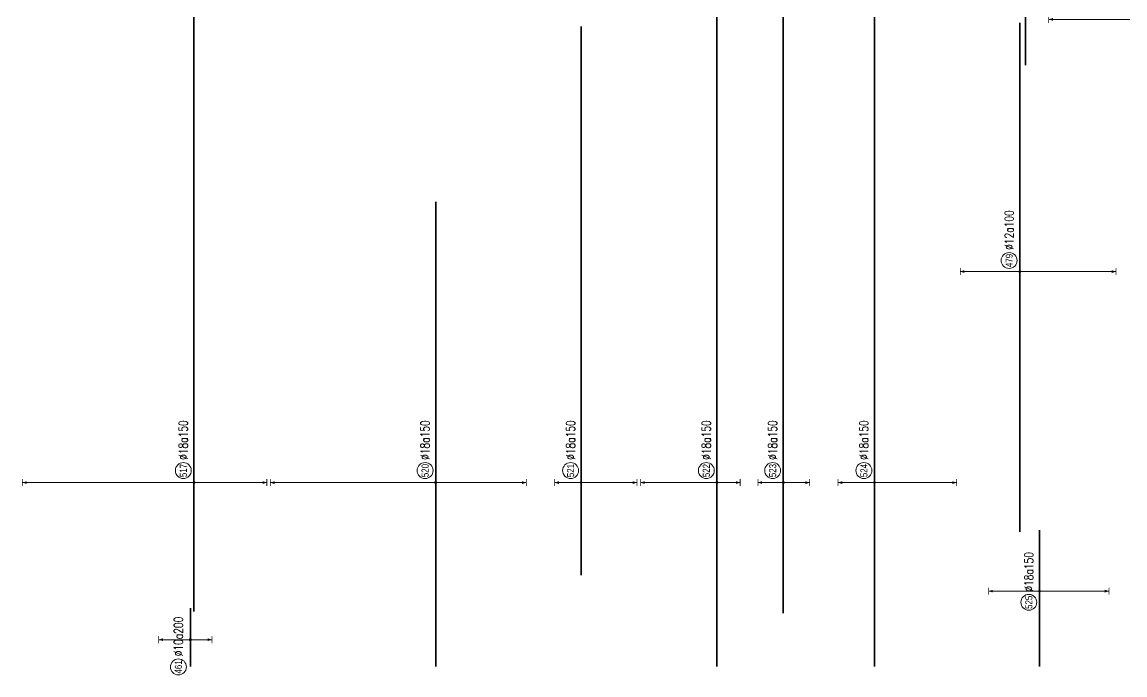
# Model space of a CAD drawing. Header units: millimetres. Extents: x -415354 to 592036, y -374841 to 139309.
# Drawn here: x 386895 to 449165, y -247691 to -210840 of the extents above; entities that cross this region are included whole.
import ezdxf
from ezdxf.enums import TextEntityAlignment as Align

# ---------------------------------------------------------------- set-up
doc = ezdxf.new("R2010")
doc.units = ezdxf.units.MM
doc.header["$MEASUREMENT"] = 0
for name, color, linetype, lineweight in [('NDC_S_DIM', 1, 'Continuous', 15), ('NDC_S_REBAR', 4, 'Continuous', 35), ('NDC_S_VN TEXT', 7, 'Continuous', 20)]:
    doc.layers.add(name, color=color, linetype=linetype, lineweight=lineweight)
doc.styles.add('ARIAL', font='arial.ttf', dxfattribs={"width": 0.8})
doc.styles.add('NDC_EN TXT', font='romans.shx', dxfattribs={"width": 0.8})

# ---------------------------------------------------------------- blocks, each defined once
blk = doc.blocks.new('*U1033')
h = blk.add_hatch(color=6)
edge = h.paths.add_edge_path()
edge.add_arc((-14.43, 0), 0.3, 0, 360)
at = {"layer": 'NDC_S_DIM', "color": 8}
for q in [(-14.43, 48.43), (-14.43, -20.57)]:
    blk.add_line((-14.43, 0), q, dxfattribs=at)
for points in [[(-15.43, 48.43, 0.2, 0.2, 0), (-13.43, 48.43, 0, 0, 0)], [(-15.43, -20.57, 0.2, 0.2, 0), (-13.43, -20.57, 0, 0, 0)]]:
    blk.add_lwpolyline(points, format="xyseb", dxfattribs=at)
at = {"layer": 'NDC_S_DIM'}
blk.add_circle((-11.04, 3), 2.25, dxfattribs=at)
at = {"layer": 'NDC_S_DIM', "color": 6}
blk.add_circle((-14.43, 0), 0.3, dxfattribs=at)
at = {"layer": 'NDC_S_DIM', "color": 8}
for points in [[(-14.83, 47.23), (-14.43, 48.43), (-14.03, 47.23)], [(-14.83, -19.37), (-14.43, -20.57), (-14.03, -19.37)]]:
    blk.add_solid(points, dxfattribs=at)
at = {"layer": 'NDC_S_REBAR'}
for p, q in [((0, 0), (-50.82, 0)), ((-50.82, 0), (-50.82, 0)), ((0, 0), (124.38, 0)), ((124.38, 0), (124.38, 0)), ((124.38, 0), (124.38, 0)), ((-50.82, 0), (-50.82, 0))]:
    blk.add_line(p, q, dxfattribs=at)
at = {"layer": 'NDC_S_VN TEXT', "style": 'ARIAL', "width": 0.8}
blk.add_attdef('KHT', text='', height=2, dxfattribs=at).set_placement((-11.04, 3), align=Align.MIDDLE_CENTER)
at = {"layer": 'NDC_S_VN TEXT', "color": 3, "style": 'NDC_EN TXT', "width": 0.75}
blk.add_attdef('DKT', (-8.04, 1.75), '', height=2.5, dxfattribs=at)
blk = doc.blocks.new('*U1032')
h = blk.add_hatch(color=6)
edge = h.paths.add_edge_path()
edge.add_arc((-14.43, 0), 0.3, 0, 360)
at = {"layer": 'NDC_S_DIM', "color": 8}
for q in [(-14.43, 46.67), (-14.43, -25.58)]:
    blk.add_line((-14.43, 0), q, dxfattribs=at)
for points in [[(-15.43, 46.67, 0.2, 0.2, 0), (-13.43, 46.67, 0, 0, 0)], [(-15.43, -25.58, 0.2, 0.2, 0), (-13.43, -25.58, 0, 0, 0)]]:
    blk.add_lwpolyline(points, format="xyseb", dxfattribs=at)
at = {"layer": 'NDC_S_DIM'}
blk.add_circle((-11.04, 3), 2.25, dxfattribs=at)
at = {"layer": 'NDC_S_DIM', "color": 6}
blk.add_circle((-14.43, 0), 0.3, dxfattribs=at)
at = {"layer": 'NDC_S_DIM', "color": 8}
for points in [[(-14.83, 45.47), (-14.43, 46.67), (-14.03, 45.47)], [(-14.83, -24.38), (-14.43, -25.58), (-14.03, -24.38)]]:
    blk.add_solid(points, dxfattribs=at)
at = {"layer": 'NDC_S_REBAR'}
for p, q in [((0, 0), (-66.32, 0)), ((-66.32, 0), (-66.32, 0)), ((0, 0), (64.77, 0)), ((64.77, 0), (64.77, 0)), ((64.77, 0), (64.77, 0)), ((-66.32, 0), (-66.32, 0))]:
    blk.add_line(p, q, dxfattribs=at)
at = {"layer": 'NDC_S_VN TEXT', "style": 'ARIAL', "width": 0.8}
blk.add_attdef('KHT', text='', height=2, dxfattribs=at).set_placement((-11.04, 3), align=Align.MIDDLE_CENTER)
at = {"layer": 'NDC_S_VN TEXT', "color": 3, "style": 'NDC_EN TXT', "width": 0.75}
blk.add_attdef('DKT', (-8.04, 1.75), '', height=2.5, dxfattribs=at)
blk = doc.blocks.new('*U1000')
h = blk.add_hatch(color=6)
edge = h.paths.add_edge_path()
edge.add_arc((-2.99, 0), 0.3, 0, 360)
at = {"layer": 'NDC_S_DIM', "color": 8}
for q in [(-2.99, 14.36), (-2.99, -19.64)]:
    blk.add_line((-2.99, 0), q, dxfattribs=at)
for points in [[(-3.99, 14.36, 0.2, 0.2, 0), (-1.99, 14.36, 0, 0, 0)], [(-3.99, -19.64, 0.2, 0.2, 0), (-1.99, -19.64, 0, 0, 0)]]:
    blk.add_lwpolyline(points, format="xyseb", dxfattribs=at)
at = {"layer": 'NDC_S_DIM'}
blk.add_circle((-6.13, 3), 2.25, dxfattribs=at)
at = {"layer": 'NDC_S_DIM', "color": 6}
blk.add_circle((-2.99, 0), 0.3, dxfattribs=at)
at = {"layer": 'NDC_S_DIM', "color": 8}
for points in [[(-3.39, 13.16), (-2.99, 14.36), (-2.59, 13.16)], [(-3.39, -18.44), (-2.99, -19.64), (-2.59, -18.44)]]:
    blk.add_solid(points, dxfattribs=at)
at = {"layer": 'NDC_S_REBAR'}
for p, q in [((0, 0), (-24.23, 0)), ((-24.23, 0), (-24.23, 0)), ((0, 0), (14.23, 0)), ((14.23, 0), (14.23, 0)), ((14.23, 0), (14.23, 0)), ((-24.23, 0), (-24.23, 0))]:
    blk.add_line(p, q, dxfattribs=at)
at = {"layer": 'NDC_S_VN TEXT', "style": 'ARIAL', "width": 0.8}
blk.add_attdef('KHT', text='', height=2, dxfattribs=at).set_placement((-6.13, 3), align=Align.MIDDLE_CENTER)
at = {"layer": 'NDC_S_VN TEXT', "color": 3, "style": 'NDC_EN TXT', "width": 0.75}
blk.add_attdef('DKT', (-3.13, 1.75), '', height=2.5, dxfattribs=at)
blk = doc.blocks.new('*U989')
h = blk.add_hatch(color=6)
edge = h.paths.add_edge_path()
edge.add_arc((-14.43, 0), 0.3, 0, 360)
at = {"layer": 'NDC_S_DIM', "color": 8}
for q in [(-14.43, 21.57), (-14.43, -6.55)]:
    blk.add_line((-14.43, 0), q, dxfattribs=at)
for points in [[(-15.43, 21.57, 0.2, 0.2, 0), (-13.43, 21.57, 0, 0, 0)], [(-15.43, -6.55, 0.2, 0.2, 0), (-13.43, -6.55, 0, 0, 0)]]:
    blk.add_lwpolyline(points, format="xyseb", dxfattribs=at)
at = {"layer": 'NDC_S_DIM'}
blk.add_circle((-11.04, 3), 2.25, dxfattribs=at)
at = {"layer": 'NDC_S_DIM', "color": 6}
blk.add_circle((-14.43, 0), 0.3, dxfattribs=at)
at = {"layer": 'NDC_S_DIM', "color": 8}
for points in [[(-14.83, 20.37), (-14.43, 21.57), (-14.03, 20.37)], [(-14.83, -5.35), (-14.43, -6.55), (-14.03, -5.35)]]:
    blk.add_solid(points, dxfattribs=at)
at = {"layer": 'NDC_S_REBAR'}
for p, q in [((0, 0), (-66.32, 0)), ((-66.32, 0), (-66.32, 0)), ((0, 0), (182.15, 0)), ((182.15, 0), (182.15, 0)), ((182.15, 0), (182.15, 0)), ((-66.32, 0), (-66.32, 0))]:
    blk.add_line(p, q, dxfattribs=at)
at = {"layer": 'NDC_S_VN TEXT', "style": 'ARIAL', "width": 0.8}
blk.add_attdef('KHT', text='', height=2, dxfattribs=at).set_placement((-11.04, 3), align=Align.MIDDLE_CENTER)
at = {"layer": 'NDC_S_VN TEXT', "color": 3, "style": 'NDC_EN TXT', "width": 0.75}
blk.add_attdef('DKT', (-8.04, 1.75), '', height=2.5, dxfattribs=at)
blk = doc.blocks.new('*U988')
h = blk.add_hatch(color=6)
edge = h.paths.add_edge_path()
edge.add_arc((-6.91, 0), 0.3, 0, 360)
at = {"layer": 'NDC_S_DIM', "color": 8}
for q in [(-6.91, 28.56), (-6.91, -18.87)]:
    blk.add_line((-6.91, 0), q, dxfattribs=at)
for points in [[(-7.91, 28.56, 0.2, 0.2, 0), (-5.91, 28.56, 0, 0, 0)], [(-7.91, -18.87, 0.2, 0.2, 0), (-5.91, -18.87, 0, 0, 0)]]:
    blk.add_lwpolyline(points, format="xyseb", dxfattribs=at)
at = {"layer": 'NDC_S_DIM'}
blk.add_circle((-1.99, 2.8), 2.25, dxfattribs=at)
at = {"layer": 'NDC_S_DIM', "color": 6}
blk.add_circle((-6.91, 0), 0.3, dxfattribs=at)
at = {"layer": 'NDC_S_DIM', "color": 8}
for points in [[(-7.31, 27.36), (-6.91, 28.56), (-6.51, 27.36)], [(-7.31, -17.67), (-6.91, -18.87), (-6.51, -17.67)]]:
    blk.add_solid(points, dxfattribs=at)
at = {"layer": 'NDC_S_REBAR'}
for p, q in [((0, 0), (-150.76, 0)), ((-150.76, 0), (-150.76, 0)), ((0, 0), (49.69, 0)), ((49.69, 0), (49.69, 0)), ((49.69, 0), (49.69, 0)), ((-150.76, 0), (-150.76, 0))]:
    blk.add_line(p, q, dxfattribs=at)
at = {"layer": 'NDC_S_VN TEXT', "style": 'ARIAL', "width": 0.8}
blk.add_attdef('KHT', text='', height=2, dxfattribs=at).set_placement((-1.99, 2.8), align=Align.MIDDLE_CENTER)
at = {"layer": 'NDC_S_VN TEXT', "color": 3, "style": 'NDC_EN TXT', "width": 0.75}
blk.add_attdef('DKT', (1.01, 1.55), '', height=2.5, dxfattribs=at)
blk = doc.blocks.new('*U983')
h = blk.add_hatch(color=6)
edge = h.paths.add_edge_path()
edge.add_arc((-2.99, 0), 0.3, 0, 360)
at = {"layer": 'NDC_S_DIM', "color": 8}
for q in [(-2.99, 11.43), (-2.99, -23.57)]:
    blk.add_line((-2.99, 0), q, dxfattribs=at)
for points in [[(-3.99, 11.43, 0.2, 0.2, 0), (-1.99, 11.43, 0, 0, 0)], [(-3.99, -23.57, 0.2, 0.2, 0), (-1.99, -23.57, 0, 0, 0)]]:
    blk.add_lwpolyline(points, format="xyseb", dxfattribs=at)
at = {"layer": 'NDC_S_DIM'}
blk.add_circle((-9.29, 3), 2.25, dxfattribs=at)
at = {"layer": 'NDC_S_DIM', "color": 6}
blk.add_circle((-2.99, 0), 0.3, dxfattribs=at)
at = {"layer": 'NDC_S_DIM', "color": 8}
for points in [[(-3.39, 10.23), (-2.99, 11.43), (-2.59, 10.23)], [(-3.39, -22.37), (-2.99, -23.57), (-2.59, -22.37)]]:
    blk.add_solid(points, dxfattribs=at)
at = {"layer": 'NDC_S_REBAR'}
for p, q in [((0, 0), (-97.74, 0)), ((-97.74, 0), (-97.74, 0)), ((0, 0), (177.7, 0)), ((177.7, 0), (177.7, 0)), ((177.7, 0), (177.7, 0)), ((-97.74, 0), (-97.74, 0))]:
    blk.add_line(p, q, dxfattribs=at)
at = {"layer": 'NDC_S_VN TEXT', "style": 'ARIAL', "width": 0.8}
blk.add_attdef('KHT', text='', height=2, dxfattribs=at).set_placement((-9.29, 3), align=Align.MIDDLE_CENTER)
at = {"layer": 'NDC_S_VN TEXT', "color": 3, "style": 'NDC_EN TXT', "width": 0.75}
blk.add_attdef('DKT', (-6.29, 1.75), '', height=2.5, dxfattribs=at)
blk = doc.blocks.new('*U977')
h = blk.add_hatch(color=6)
edge = h.paths.add_edge_path()
edge.add_arc((-14.43, 0), 0.3, 0, 360)
at = {"layer": 'NDC_S_DIM', "color": 8}
for q in [(-14.43, 7.51), (-14.43, -15.74)]:
    blk.add_line((-14.43, 0), q, dxfattribs=at)
for points in [[(-15.43, 7.51, 0.2, 0.2, 0), (-13.43, 7.51, 0, 0, 0)], [(-15.43, -15.74, 0.2, 0.2, 0), (-13.43, -15.74, 0, 0, 0)]]:
    blk.add_lwpolyline(points, format="xyseb", dxfattribs=at)
at = {"layer": 'NDC_S_DIM'}
blk.add_circle((-11.04, 3), 2.25, dxfattribs=at)
at = {"layer": 'NDC_S_DIM', "color": 6}
blk.add_circle((-14.43, 0), 0.3, dxfattribs=at)
at = {"layer": 'NDC_S_DIM', "color": 8}
for points in [[(-14.83, 6.31), (-14.43, 7.51), (-14.03, 6.31)], [(-14.83, -14.54), (-14.43, -15.74), (-14.03, -14.54)]]:
    blk.add_solid(points, dxfattribs=at)
at = {"layer": 'NDC_S_REBAR'}
for p, q in [((0, 0), (-40.57, 0)), ((-40.57, 0), (-40.57, 0)), ((0, 0), (114.33, 0)), ((114.33, 0), (114.33, 0)), ((114.33, 0), (114.33, 0)), ((-40.57, 0), (-40.57, 0))]:
    blk.add_line(p, q, dxfattribs=at)
at = {"layer": 'NDC_S_VN TEXT', "style": 'ARIAL', "width": 0.8}
blk.add_attdef('KHT', text='', height=2, dxfattribs=at).set_placement((-11.04, 3), align=Align.MIDDLE_CENTER)
at = {"layer": 'NDC_S_VN TEXT', "color": 3, "style": 'NDC_EN TXT', "width": 0.75}
blk.add_attdef('DKT', (-8.04, 1.75), '', height=2.5, dxfattribs=at)
blk = doc.blocks.new('*U976')
h = blk.add_hatch(color=6)
edge = h.paths.add_edge_path()
edge.add_arc((-14.43, 0), 0.3, 0, 360)
at = {"layer": 'NDC_S_DIM', "color": 8}
for q in [(-14.43, 7.17), (-14.43, -7.46)]:
    blk.add_line((-14.43, 0), q, dxfattribs=at)
for points in [[(-15.43, 7.17, 0.2, 0.2, 0), (-13.43, 7.17, 0, 0, 0)], [(-15.43, -7.46, 0.2, 0.2, 0), (-13.43, -7.46, 0, 0, 0)]]:
    blk.add_lwpolyline(points, format="xyseb", dxfattribs=at)
at = {"layer": 'NDC_S_DIM'}
blk.add_circle((-11.04, 3), 2.25, dxfattribs=at)
at = {"layer": 'NDC_S_DIM', "color": 6}
blk.add_circle((-14.43, 0), 0.3, dxfattribs=at)
at = {"layer": 'NDC_S_DIM', "color": 8}
for points in [[(-14.83, 5.97), (-14.43, 7.17), (-14.03, 5.97)], [(-14.83, -6.26), (-14.43, -7.46), (-14.03, -6.26)]]:
    blk.add_solid(points, dxfattribs=at)
at = {"layer": 'NDC_S_REBAR'}
for p, q in [((0, 0), (-51.32, 0)), ((-51.32, 0), (-51.32, 0)), ((0, 0), (207.88, 0)), ((207.88, 0), (207.88, 0)), ((207.88, 0), (207.88, 0)), ((-51.32, 0), (-51.32, 0))]:
    blk.add_line(p, q, dxfattribs=at)
at = {"layer": 'NDC_S_VN TEXT', "style": 'ARIAL', "width": 0.8}
blk.add_attdef('KHT', text='', height=2, dxfattribs=at).set_placement((-11.04, 3), align=Align.MIDDLE_CENTER)
at = {"layer": 'NDC_S_VN TEXT', "color": 3, "style": 'NDC_EN TXT', "width": 0.75}
blk.add_attdef('DKT', (-8.04, 1.75), '', height=2.5, dxfattribs=at)
blk = doc.blocks.new('*U975')
h = blk.add_hatch(color=6)
edge = h.paths.add_edge_path()
edge.add_arc((-14.43, 0), 0.3, 0, 360)
at = {"layer": 'NDC_S_DIM', "color": 8}
for q in [(-14.43, 10.31), (-14.43, -23.19)]:
    blk.add_line((-14.43, 0), q, dxfattribs=at)
for points in [[(-15.43, 10.31, 0.2, 0.2, 0), (-13.43, 10.31, 0, 0, 0)], [(-15.43, -23.19, 0.2, 0.2, 0), (-13.43, -23.19, 0, 0, 0)]]:
    blk.add_lwpolyline(points, format="xyseb", dxfattribs=at)
at = {"layer": 'NDC_S_DIM'}
blk.add_circle((-11.04, 3), 2.25, dxfattribs=at)
at = {"layer": 'NDC_S_DIM', "color": 6}
blk.add_circle((-14.43, 0), 0.3, dxfattribs=at)
at = {"layer": 'NDC_S_DIM', "color": 8}
for points in [[(-14.83, 9.11), (-14.43, 10.31), (-14.03, 9.11)], [(-14.83, -21.99), (-14.43, -23.19), (-14.03, -21.99)]]:
    blk.add_solid(points, dxfattribs=at)
at = {"layer": 'NDC_S_REBAR'}
for p, q in [((0, 0), (-66.32, 0)), ((-66.32, 0), (-66.32, 0)), ((0, 0), (167.88, 0)), ((167.88, 0), (167.88, 0)), ((167.88, 0), (167.88, 0)), ((-66.32, 0), (-66.32, 0))]:
    blk.add_line(p, q, dxfattribs=at)
at = {"layer": 'NDC_S_VN TEXT', "style": 'ARIAL', "width": 0.8}
blk.add_attdef('KHT', text='', height=2, dxfattribs=at).set_placement((-11.04, 3), align=Align.MIDDLE_CENTER)
at = {"layer": 'NDC_S_VN TEXT', "color": 3, "style": 'NDC_EN TXT', "width": 0.75}
blk.add_attdef('DKT', (-8.04, 1.75), '', height=2.5, dxfattribs=at)
blk = doc.blocks.new('*U955')
h = blk.add_hatch(color=6)
edge = h.paths.add_edge_path()
edge.add_arc((-2.99, 0), 0.3, 0, 360)
at = {"layer": 'NDC_S_DIM', "color": 8}
for q in [(-2.99, 16.81), (-2.99, -27.19)]:
    blk.add_line((-2.99, 0), q, dxfattribs=at)
for points in [[(-3.99, 16.81, 0.2, 0.2, 0), (-1.99, 16.81, 0, 0, 0)], [(-3.99, -27.19, 0.2, 0.2, 0), (-1.99, -27.19, 0, 0, 0)]]:
    blk.add_lwpolyline(points, format="xyseb", dxfattribs=at)
at = {"layer": 'NDC_S_DIM'}
blk.add_circle((0.14, 3), 2.25, dxfattribs=at)
at = {"layer": 'NDC_S_DIM', "color": 6}
blk.add_circle((-2.99, 0), 0.3, dxfattribs=at)
at = {"layer": 'NDC_S_DIM', "color": 8}
for points in [[(-3.39, 15.61), (-2.99, 16.81), (-2.59, 15.61)], [(-3.39, -25.99), (-2.99, -27.19), (-2.59, -25.99)]]:
    blk.add_solid(points, dxfattribs=at)
at = {"layer": 'NDC_S_REBAR'}
for p, q in [((0, 0), (-76.46, 0)), ((-76.46, 0), (-76.46, 0)), ((0, 0), (67.24, 0)), ((67.24, 0), (67.24, 0)), ((67.24, 0), (67.24, 0)), ((-76.46, 0), (-76.46, 0))]:
    blk.add_line(p, q, dxfattribs=at)
at = {"layer": 'NDC_S_VN TEXT', "style": 'ARIAL', "width": 0.8}
blk.add_attdef('KHT', text='', height=2, dxfattribs=at).set_placement((0.14, 3), align=Align.MIDDLE_CENTER)
at = {"layer": 'NDC_S_VN TEXT', "color": 3, "style": 'NDC_EN TXT', "width": 0.75}
blk.add_attdef('DKT', (3.14, 1.75), '', height=2.5, dxfattribs=at)
blk = doc.blocks.new('*U939')
h = blk.add_hatch(color=6)
edge = h.paths.add_edge_path()
edge.add_arc((2.03, 0), 0.3, 0, 360)
at = {"layer": 'NDC_S_DIM', "color": 8}
for q in [(2.03, 8.91), (2.03, -6.09)]:
    blk.add_line((2.03, 0), q, dxfattribs=at)
for points in [[(1.03, 8.91, 0.2, 0.2, 0), (3.03, 8.91, 0, 0, 0)], [(1.03, -6.09, 0.2, 0.2, 0), (3.03, -6.09, 0, 0, 0)]]:
    blk.add_lwpolyline(points, format="xyseb", dxfattribs=at)
at = {"layer": 'NDC_S_DIM'}
blk.add_circle((-5.67, 3.38), 2.25, dxfattribs=at)
at = {"layer": 'NDC_S_DIM', "color": 6}
blk.add_circle((2.03, 0), 0.3, dxfattribs=at)
at = {"layer": 'NDC_S_DIM', "color": 8}
for points in [[(1.63, 7.71), (2.03, 8.91), (2.43, 7.71)], [(1.63, -4.89), (2.03, -6.09), (2.43, -4.89)]]:
    blk.add_solid(points, dxfattribs=at)
at = {"layer": 'NDC_S_REBAR'}
for p, q in [((0, 0), (-5.52, 0)), ((-5.52, 0), (-5.52, 0)), ((0, 0), (10.93, 0)), ((-5.52, 0), (-5.52, 0)), ((10.93, 0), (10.93, 0)), ((10.93, 0), (10.93, 0))]:
    blk.add_line(p, q, dxfattribs=at)
at = {"layer": 'NDC_S_VN TEXT', "style": 'ARIAL', "width": 0.8}
blk.add_attdef('KHT', text='', height=2, dxfattribs=at).set_placement((-5.67, 3.38), align=Align.MIDDLE_CENTER)
at = {"layer": 'NDC_S_VN TEXT', "color": 3, "style": 'NDC_EN TXT', "width": 0.75}
blk.add_attdef('DKT', (-2.67, 2.13), '', height=2.5, dxfattribs=at)

msp = doc.modelspace()

# ---------------------------------------------------------------- block references
at = {"xscale": 200, "yscale": 200, "zscale": 200, "rotation": 90}
for name, p, values in [('*U983', (443551.1, -193731.4), {'KHT': '532', 'DKT': '%%C18a150'}), ('*U976', (429874, -233947.1), {'KHT': '523', 'DKT': '%%C18a150'}), ('*U989', (426129.5, -233947.1), {'KHT': '522', 'DKT': '%%C18a150'}), ('*U988', (450570.4, -209309.9), {'KHT': '487', 'DKT': '%%C12a100'}), ('*U975', (435026.5, -233947.1), {'KHT': '524', 'DKT': '%%C18a150'}), ('*U1033', (396600.4, -233947.1), {'KHT': '517', 'DKT': '%%C18a150'}), ('*U977', (418467.5, -233947.1), {'KHT': '521', 'DKT': '%%C18a150'}), ('*U955', (443226.9, -224326.3), {'KHT': '479', 'DKT': '%%C12a100'}), ('*U1032', (410249.1, -233947.1), {'KHT': '520', 'DKT': '%%C18a150'}), ('*U1000', (444338, -242366.2), {'KHT': '525', 'DKT': '%%C18a150'}), ('*U939', (396397, -246106.9), {'KHT': '461', 'DKT': '%%c10a200'})]:
    msp.add_blockref(name, p, dxfattribs=at).add_auto_attribs(values)

doc.saveas('drawing.dxf')
